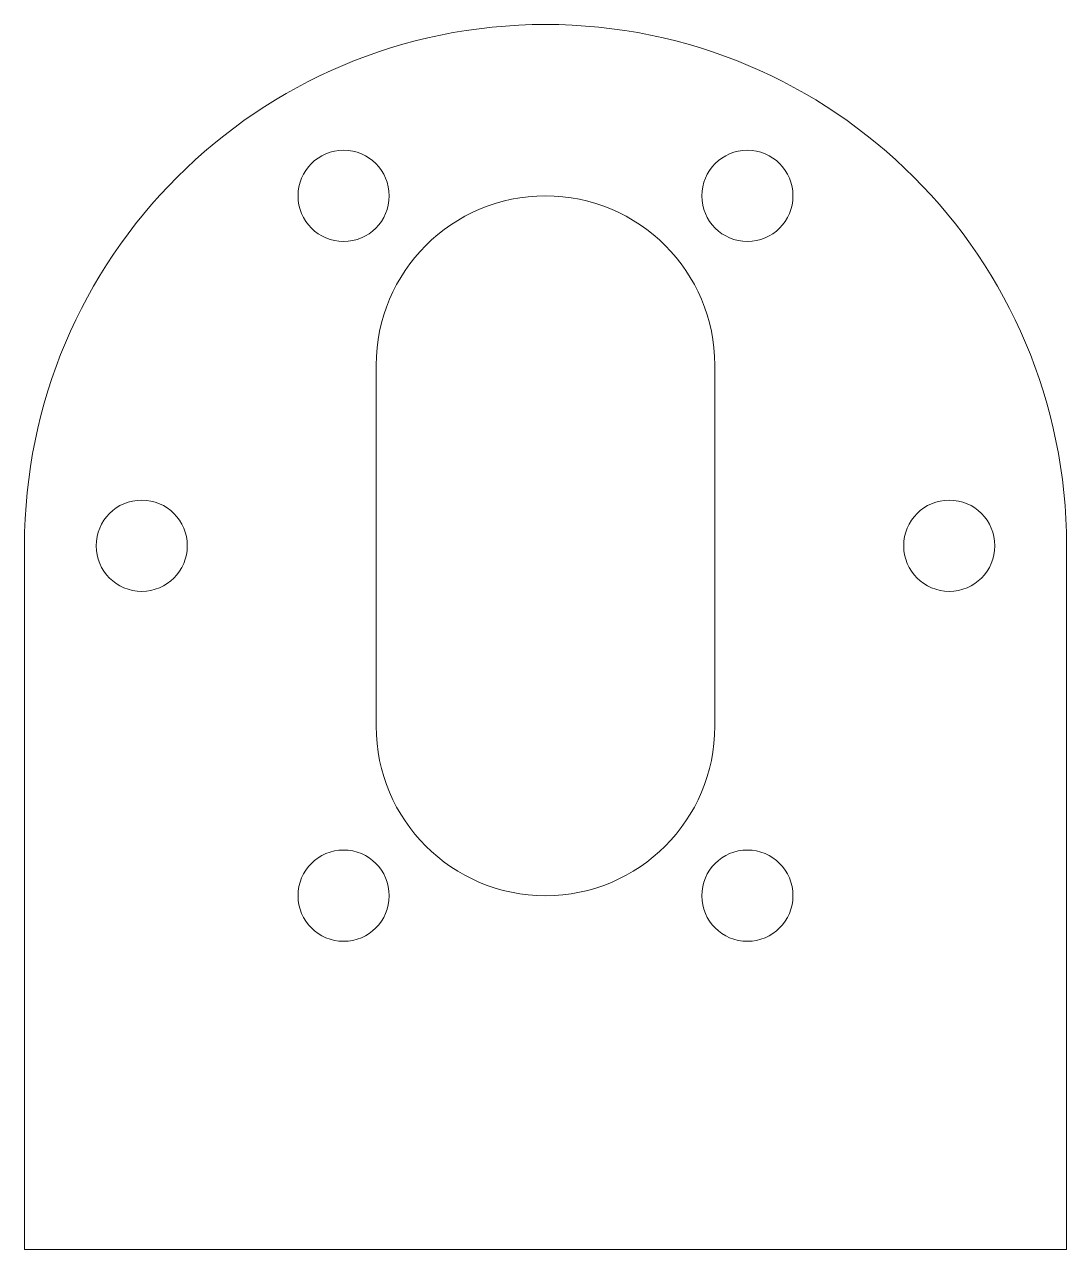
# Model space of a CAD drawing. Extents: x -17.1 to 22.9, y -15.8 to 31.2.
import ezdxf

# ---------------------------------------------------------------- set-up
doc = ezdxf.new("R2010")
doc.units = 0
doc.layers.add('s001-#def-active-grp', color=7, linetype='CONTINUOUS')

msp = doc.modelspace()

# ---------------------------------------------------------------- linework, layer by layer
at = {"layer": 's001-#def-active-grp', "color": 7, "linetype": 'CONTINUOUS', "lineweight": 9, "true_color": 0x000000}
for p, q in [((-3.583, 4.312), (-3.583, 18.162)), ((9.417, 18.162), (9.417, 4.312))]:
    msp.add_line(p, q, dxfattribs=at)
msp.add_lwpolyline([(22.917, 11.237), (22.917, -15.763), (-17.083, -15.763), (-17.083, 11.237)], dxfattribs=at)
for centre, radius, start, end in [((2.917, 11.237), 20, 90, 180), ((2.917, 11.237), 20, 0, 90), ((-4.833, 24.662), 1.75, 90, 180), ((-4.833, 24.662), 1.75, 0, 90), ((10.667, 24.662), 1.75, 90, 180), ((10.667, 24.662), 1.75, 0, 90), ((-4.833, 24.662), 1.75, 180, -90), ((-4.833, 24.662), 1.75, -90, 0), ((2.917, 18.162), 6.5, 90, 180), ((2.917, 18.162), 6.5, 0, 90), ((10.667, 24.662), 1.75, 180, -90), ((10.667, 24.662), 1.75, -90, 0), ((-12.583, 11.237), 1.75, 90, 180), ((-12.583, 11.237), 1.75, 0, 90), ((18.417, 11.237), 1.75, 90, 180), ((18.417, 11.237), 1.75, 0, 90), ((-12.583, 11.237), 1.75, 180, -90), ((-12.583, 11.237), 1.75, -90, 0), ((18.417, 11.237), 1.75, 180, -90), ((18.417, 11.237), 1.75, -90, 0), ((2.917, 4.312), 6.5, 180, -90), ((2.917, 4.312), 6.5, -90, 0), ((-4.833, -2.188), 1.75, 90, 180), ((-4.833, -2.188), 1.75, 0, 90), ((10.667, -2.188), 1.75, 90, 180), ((10.667, -2.188), 1.75, 0, 90), ((-4.833, -2.188), 1.75, -180, -90), ((-4.833, -2.188), 1.75, -90, 0), ((10.667, -2.188), 1.75, 180, -90), ((10.667, -2.188), 1.75, -90, 0)]:
    msp.add_arc(centre, radius, start, end, dxfattribs=at)

doc.saveas('drawing.dxf')
